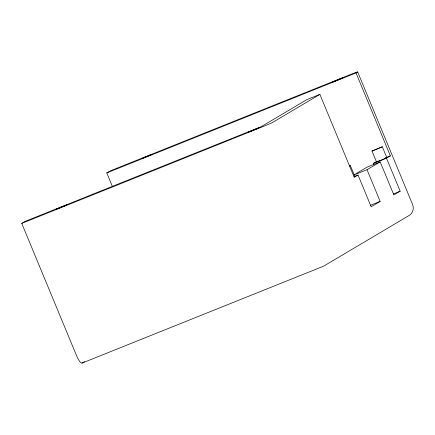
<?xml version="1.0" encoding="UTF-8"?>
<svg xmlns="http://www.w3.org/2000/svg" width="435" height="435" viewBox="0 0 435 435"><rect width="100%" height="100%" fill="white"/><g stroke="black" fill="none" stroke-linecap="round" stroke-linejoin="round"><path stroke-width="0.65" d="M354.394 176.871L354.895 176.539L350.403 165.702L349.909 166.034M372.001 151.059L382.305 146.796L386.797 157.633L381.674 159.993L376.492 161.896L372.001 151.059L382.305 146.796M376.492 161.896L377.977 161.113M357.668 71.922L412.657 204.678C414.136 208.305 412.929 212.704 409.808 215.075L323.542 266.209L82.161 363.04A8.803 2.365 68.1 0 1 76.739 356.129L21.75 223.378L25.181 221.344L261.31 126.623L306.778 99.648L319.894 94.384L354.237 177.284L358.027 175.033L371.158 206.734L380.141 201.405L367.015 169.704L380.179 161.896L393.871 194.945L400.178 191.204L386.487 158.15L390.369 155.85L356.031 72.944L357.401 72.128A8.803 0.353 -22.5 0 0 351.589 74.07L110.213 170.895L106.782 172.929L112.496 186.729M319.894 94.384L273.055 122.17A8.803 0.353 -22.5 0 1 263.126 126.547L21.75 223.378M373.888 164.664L373.371 163.413L376.699 161.439M82.161 363.04L84.499 361.654M106.782 172.929L356.031 72.944M385.372 157.851L390.369 155.85M373.371 163.413L386.487 158.15M380.179 161.896L367.058 167.16L353.894 174.968L367.015 169.704M354.28 176.539L358.027 175.033M393.305 193.961L400.178 191.204M370.147 205.412L380.141 201.405M349.528 165.947L350.403 165.702M354.014 176.784L354.895 176.539M386.09 157.807L386.797 157.633M56.262 209.202L66.93 204.858L56.262 209.202M141.293 158.759L151.962 154.409L141.293 158.759M247.787 132.376L258.461 128.026L247.787 132.376M332.824 81.927L343.492 77.577L332.824 81.927"/></g></svg>
